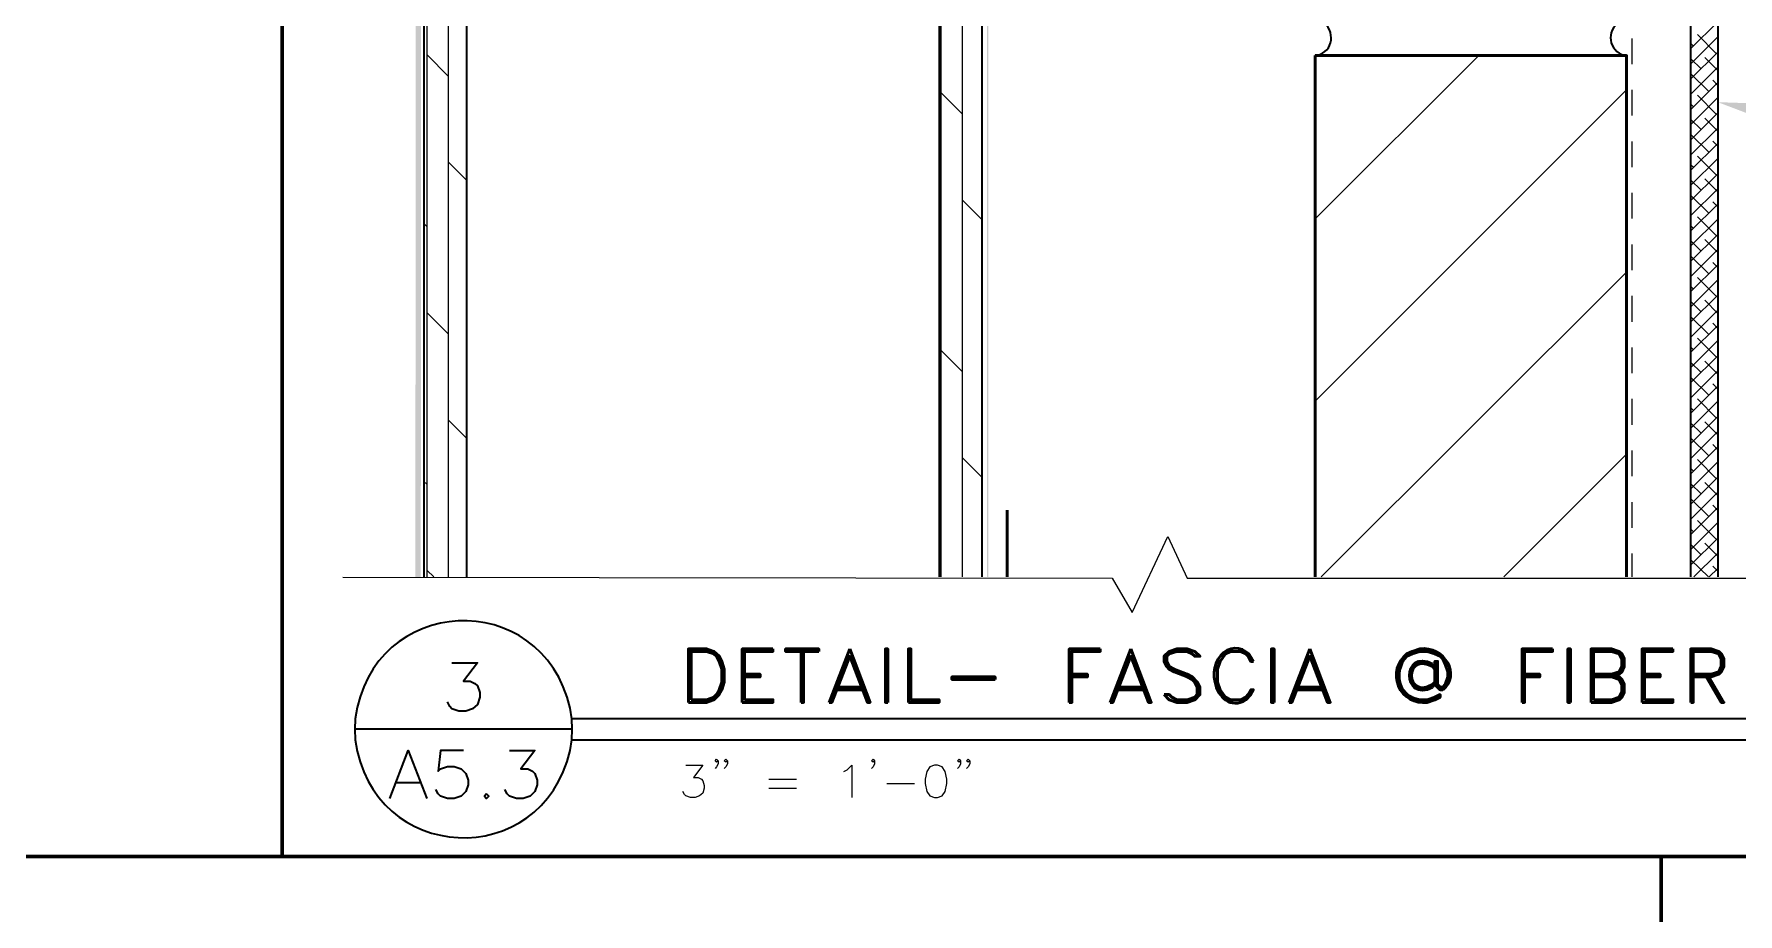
# Model space of a CAD drawing. Header units: inches. Extents: x 5 to 516, y -193 to 129.
# Drawn here: x 93.49 to 100.1, y -169.91 to -166.5 of the extents above; entities that cross this region are included whole.
import ezdxf

# ---------------------------------------------------------------- set-up
doc = ezdxf.new("R2010")
doc.units = ezdxf.units.IN
doc.header["$MEASUREMENT"] = 0
doc.linetypes.add('PDF_IMPORT', pattern=[1, 0.8, -0.2])
doc.layers.add('PDF8_Geometry', color=7, linetype='Continuous')
doc.layers.add('PDF8_Solid Fills', color=7, linetype='Continuous')

msp = doc.modelspace()

# ---------------------------------------------------------------- hatches: boundary and pattern name
at = {"layer": 'PDF8_Solid Fills', "transparency": 33554559}
msp.add_hatch(color=256, dxfattribs=at).paths.add_polyline_path([(94.9921823, -163.4768928), (94.9721823, -163.4568928), (94.9677386, -168.6068919), (94.9888489, -168.606893)])

# ---------------------------------------------------------------- linework, layer by layer
at = {"layer": 'PDF8_Geometry', "lineweight": 60}
for points in [[(94.4510717, -169.6924491), (94.4510717, -162.1857821)], [(113.9132959, -169.6924491), (71.5799591, -169.6924491), (113.9132959, -169.6924491)], [(99.8021836, -169.6924491), (99.8021836, -192.1857845), (99.8021836, -169.6924491)]]:
    msp.add_lwpolyline(points, dxfattribs=at)
at = {"layer": 'PDF8_Geometry', "lineweight": 35}
for points in [[(95.0010708, -163.5080026), (95.0010708, -168.6068919)], [(95.1677375, -168.6068936), (95.1677375, -163.5080043), (95.0010708, -163.5080043)], [(97.001071, -163.9157808), (97.001071, -168.6068924)], [(97.1677376, -168.6068936), (97.1677376, -163.9157819)], [(99.917739, -164.4580036), (100.0221834, -164.4580036), (100.0221834, -168.6068927)], [(99.917739, -168.6068936), (99.917739, -164.4580045)], [(98.4599616, -166.5824477), (98.4777394, -166.5780032)], [(99.6499612, -166.5780032), (99.667739, -166.5824477)], [(95.1099621, -168.9402269), (95.2088509, -168.9402269), (95.1544065, -169.011338), (95.1810732, -169.011338), (95.1988509, -169.0202269), (95.2088509, -169.0291158), (95.2177398, -169.0557825), (95.2177398, -169.0735603), (95.2088509, -169.101338), (95.1899621, -169.1191158), (95.1632954, -169.1280047), (95.1366287, -169.1280047), (95.1099621, -169.1191158), (95.1010732, -169.1102269), (95.0921843, -169.091338)], [(95.5688501, -169.2802255), (95.5744056, -169.2391144), (95.5766279, -169.1980033), (95.5744056, -169.1568922), (95.5688501, -169.115781)], [(94.7344056, -169.1568922), (94.7332944, -169.1980033), (94.7344056, -169.2391144)], [(95.5744057, -169.1557805), (104.1488506, -169.1557805)], [(95.5766279, -169.1980033), (94.7332944, -169.1980033)], [(95.5744057, -169.2391138), (104.1488506, -169.2391138)], [(94.8688506, -169.4668925), (94.9399617, -169.2802259), (95.0121839, -169.4668925)], [(95.1544047, -169.2802267), (95.0655158, -169.2802267), (95.0566269, -169.3602267), (95.0655158, -169.3513378), (95.0921825, -169.3424489), (95.1188491, -169.3424489), (95.1455158, -169.3513378), (95.1632936, -169.3691156), (95.1721825, -169.3957822), (95.1721825, -169.41356), (95.1632936, -169.4402267), (95.1455158, -169.4580045), (95.1188491, -169.4668934), (95.0921825, -169.4668934), (95.0655158, -169.4580045), (95.0566269, -169.4491156), (95.047738, -169.4313378)], [(95.3332942, -169.2802267), (95.431072, -169.2802267), (95.3777387, -169.3513378), (95.4044053, -169.3513378), (95.4221831, -169.3602267), (95.431072, -169.3691156), (95.4399609, -169.3957822), (95.4399609, -169.41356), (95.431072, -169.4402267), (95.4132942, -169.4580045), (95.3866276, -169.4668934), (95.3599609, -169.4668934), (95.3332942, -169.4580045), (95.3244053, -169.4491156), (95.3155164, -169.4313378)], [(94.8955161, -169.4046706), (94.9855162, -169.4046706)]]:
    msp.add_lwpolyline(points, dxfattribs=at)
at = {"layer": 'PDF8_Geometry', "lineweight": 15}
for points in [[(95.0132937, -168.6068936), (95.0132937, -163.5080043)], [(95.096627, -168.6068936), (95.096627, -163.5080043)], [(97.0077396, -168.6068936), (97.0077396, -163.9146709)], [(97.091073, -168.6068936), (97.091073, -163.9146709)], [(99.917739, -168.6068936), (99.917739, -165.0824487)], [(99.917739, -166.5557821), (100.0221834, -166.4513377)], [(99.9277386, -166.5457814), (99.9177386, -166.5357814)], [(99.917739, -166.6146697), (100.0221834, -166.5102253)], [(100.0166284, -166.5757813), (99.943295, -166.5013368)], [(95.096627, -166.6635589), (95.0132937, -166.5802256)], [(98.4599616, -167.2168924), (99.0944061, -166.5824479)], [(99.9577385, -166.6346712), (99.9177385, -166.5946712)], [(99.917739, -166.6735596), (100.0221834, -166.5691152)], [(100.0221837, -166.6402254), (99.9721837, -166.5902254)], [(99.917739, -166.7324472), (100.0221834, -166.6280028)], [(99.9866285, -166.7224488), (99.9177396, -166.6535599)], [(100.0221837, -166.6991153), (100.0021837, -166.6780042)], [(97.0899608, -166.8091142), (97.0066274, -166.7257809)], [(98.4599616, -167.9246697), (99.6677395, -166.7157807)], [(99.917739, -166.7913371), (100.0221834, -166.6868927)], [(99.917739, -166.8502248), (100.0221834, -166.7457803)], [(100.0166284, -166.8113363), (99.943295, -166.7368919)], [(99.9277386, -166.7813364), (99.9177386, -166.7713364)], [(99.917739, -166.9091147), (100.0221834, -166.8046702)], [(99.9577385, -166.8702262), (99.9177385, -166.8302262)], [(99.917739, -166.9680045), (100.0221834, -166.8646712)], [(100.0221837, -166.8757827), (99.9721837, -166.8257827)], [(99.917739, -167.0268922), (100.0221834, -166.9235588)], [(99.9866285, -166.9580038), (99.9177396, -166.8891149)], [(100.0221837, -166.9346703), (100.0021837, -166.9146703)], [(95.1677375, -167.0680027), (95.0966264, -166.9968916)], [(99.9277386, -167.0168914), (99.9177386, -167.0080026)], [(99.917739, -167.0857821), (100.0221834, -166.9824487)], [(100.0166284, -167.0468936), (99.943295, -166.9735603)], [(99.9577385, -167.1057812), (99.9177385, -167.0668924)], [(99.917739, -167.1446697), (100.0221834, -167.0413363)], [(100.0221837, -167.1113377), (99.9721837, -167.0613377)], [(97.1677376, -167.2202267), (97.0899599, -167.1424489)], [(99.917739, -167.2035596), (100.0221834, -167.1002262)], [(99.9866285, -167.194671), (99.9177396, -167.1257821)], [(99.917739, -167.2624472), (100.0221834, -167.1591139)], [(100.0221837, -167.1702253), (100.0021837, -167.1502253)], [(95.0132937, -167.2480045), (95.0010714, -167.2346711)], [(99.9277386, -167.2535587), (99.9177386, -167.2435587)], [(99.917739, -167.3213371), (100.0221834, -167.2180037)], [(100.0166284, -167.2824486), (99.943295, -167.2091153)], [(99.9577385, -167.3413363), (99.9177385, -167.3024474)], [(99.917739, -167.3813369), (100.0221834, -167.2768925)], [(99.917739, -167.4402268), (100.0221834, -167.3357823)], [(100.0221837, -167.3468927), (99.9721837, -167.2968927)], [(97.0066274, -167.3924476), (97.0010719, -167.386892)], [(99.917739, -167.4991144), (100.0221834, -167.39467)], [(99.9866285, -167.4302261), (99.9177396, -167.3613372)], [(100.0221837, -167.4057804), (100.0021837, -167.3857804)], [(98.483294, -168.6068936), (99.6677385, -167.4235601)], [(99.917739, -167.5580043), (100.0221834, -167.4535599)], [(100.0166284, -167.5180037), (99.943295, -167.4446703)], [(99.9577385, -167.5768913), (99.9177385, -167.5380024)], [(99.9277386, -167.4891137), (99.9177386, -167.4791137)], [(99.917739, -167.6168919), (100.0221834, -167.5124475)], [(100.0221837, -167.58356), (99.9721837, -167.5324488)], [(95.096627, -167.6646712), (95.0132937, -167.5813378)], [(99.917739, -167.6757818), (100.0221834, -167.5713374)], [(99.9866285, -167.6657811), (99.9177396, -167.5968922)], [(99.917739, -167.7346695), (100.0221834, -167.630225)], [(100.0221837, -167.6424476), (100.0021837, -167.6213365)], [(97.0899608, -167.8091143), (97.0066274, -167.7257809)], [(99.9277386, -167.724671), (99.9177386, -167.714671)], [(99.917739, -167.7935593), (100.0221834, -167.6891149)], [(100.0166284, -167.7535587), (99.943295, -167.6802254)], [(99.9577385, -167.8124486), (99.9177385, -167.7735597)], [(99.917739, -167.8524492), (100.0221834, -167.7480048)], [(100.0221837, -167.819115), (99.9721837, -167.769115)], [(99.917739, -167.9113369), (100.0221834, -167.8068924)], [(99.917739, -167.9702268), (100.0221834, -167.8657823)], [(99.9866285, -167.9013361), (99.9177396, -167.8324472)], [(100.0221837, -167.8780026), (100.0021837, -167.8568915)], [(99.917739, -168.0291144), (100.0221834, -167.9246699)], [(100.0166284, -167.9902259), (99.943295, -167.9157815)], [(95.1677375, -168.069115), (95.0966264, -167.9980039)], [(99.9277386, -167.960226), (99.9177386, -167.950226)], [(99.917739, -168.0880043), (100.0221834, -167.9835598)], [(99.9577385, -168.0491136), (99.9177385, -168.0091136)], [(99.917739, -168.1468919), (100.0221834, -168.0424474)], [(99.9866285, -168.1368934), (99.9177396, -168.0680045)], [(100.0221837, -168.05467), (99.9721837, -168.00467)], [(99.1910725, -168.6068936), (99.6677392, -168.1302269)], [(99.917739, -168.2057818), (100.0221834, -168.1013373)], [(100.0221837, -168.1135599), (100.0021837, -168.0924488)], [(97.1677376, -168.2202268), (97.0899599, -168.142449)], [(99.9277386, -168.1957811), (99.9177386, -168.1857811)], [(99.917739, -168.2646717), (100.0221834, -168.1602272)], [(100.0166284, -168.225781), (99.943295, -168.1513365)], [(95.0132937, -168.2480046), (95.0010714, -168.2357823)], [(99.9577385, -168.2846709), (99.9177385, -168.2446709)], [(99.917739, -168.3235593), (100.0221834, -168.2191148)], [(100.0221837, -168.2902251), (99.9721837, -168.2402251)], [(99.917739, -168.3824469), (100.0221834, -168.2780025)], [(99.9866285, -168.3724485), (99.9177396, -168.3035596)], [(100.0221837, -168.3491149), (100.0021837, -168.3280038)], [(97.0066274, -168.3924477), (97.0010719, -168.3868921)], [(99.917739, -168.4413368), (100.0221834, -168.3368924)], [(99.917739, -168.5002267), (100.0221834, -168.3957823)], [(100.0166284, -168.461336), (99.943295, -168.3880027)], [(94.6866267, -168.6080035), (97.6721825, -168.6113368), (97.7499602, -168.7446702), (97.8877381, -168.4491146), (97.9632937, -168.6113368), (100.4888495, -168.6113368)], [(99.9277386, -168.4313384), (99.9177386, -168.4213384)], [(99.917739, -168.5591143), (100.0221834, -168.455781)], [(99.9577385, -168.5202259), (99.9177385, -168.4802259)], [(99.9288508, -168.6068936), (100.0221841, -168.5146713)], [(100.0221837, -168.5257824), (99.9721837, -168.4757823)], [(95.0399615, -168.6068936), (95.0132948, -168.581338)], [(99.9855163, -168.6068936), (99.9177385, -168.5402269)], [(99.9877395, -168.6068936), (100.022184, -168.5735602)], [(100.0221837, -168.58467), (100.0021837, -168.56467)], [(96.1432941, -169.3202273), (96.1366274, -169.3257829), (96.1310719, -169.3202273), (96.1366274, -169.3146718), (96.1432941, -169.3202273), (96.1432941, -169.3324495), (96.1366274, -169.3435606), (96.1310719, -169.3502273)], [(96.1788505, -169.3202273), (96.1721838, -169.3257829), (96.1666283, -169.3202273), (96.1721838, -169.3146718), (96.1788505, -169.3202273), (96.1788505, -169.3324495), (96.1721838, -169.3435606), (96.1666283, -169.3502273)], [(96.749961, -169.3202273), (96.7444055, -169.3257829), (96.7377388, -169.3202273), (96.7444055, -169.3146718), (96.749961, -169.3202273), (96.749961, -169.3324495), (96.7444055, -169.3435606), (96.7377388, -169.3502273)], [(97.0832944, -169.3202273), (97.0777388, -169.3257829), (97.0710721, -169.3202273), (97.0777388, -169.3146718), (97.0832944, -169.3202273), (97.0832944, -169.3324495), (97.0777388, -169.3435606), (97.0710721, -169.3502273)], [(97.1188507, -169.3202273), (97.1132952, -169.3257829), (97.1066285, -169.3202273), (97.1132952, -169.3146718), (97.1188507, -169.3202273), (97.1188507, -169.3324495), (97.1132952, -169.3435606), (97.1066285, -169.3502273)], [(96.017738, -169.3380044), (96.0832936, -169.3380044), (96.047738, -169.3857821), (96.0655158, -169.3857821), (96.077738, -169.3913377), (96.0832936, -169.3980044), (96.0888491, -169.4157822), (96.0888491, -169.4268933), (96.0832936, -169.4457822), (96.0710713, -169.4568933), (96.0532936, -169.4635599), (96.0355158, -169.4635599), (96.017738, -169.4568933), (96.0121824, -169.4513377), (96.0055158, -169.4391155)], [(96.6310713, -169.3624478), (96.6432935, -169.3557812), (96.6610713, -169.3380034), (96.6610713, -169.4635589)], [(96.3388508, -169.3913378), (96.4466286, -169.3913378)], [(96.3388508, -169.4268919), (96.4466286, -169.4268919)], [(96.797738, -169.4091149), (96.9044047, -169.4091149)]]:
    msp.add_lwpolyline(points, dxfattribs=at)
at = {"layer": 'PDF8_Geometry', "linetype": 'PDF_IMPORT', "lineweight": 15, "ltscale": 0.042222}
msp.add_lwpolyline([(99.6888504, -163.9157808), (99.6888504, -168.6068918)], dxfattribs=at)
at = {"layer": 'PDF8_Geometry', "lineweight": 50}
for points in [[(98.4599616, -166.5824477), (99.6677395, -166.5824477), (99.6677395, -168.6068923)], [(98.4599616, -168.6068936), (98.4599616, -166.582449)], [(97.264406, -168.6068936), (97.264406, -168.3480046)], [(96.3555171, -168.8857813), (96.2366282, -168.8857813), (96.2366282, -169.0935591)], [(96.3555167, -168.885782), (96.3555167, -168.895782), (96.2455167, -168.895782), (96.2455167, -169.0835598)], [(96.4644046, -168.895782), (96.4644046, -169.0935598)], [(96.4744053, -168.895782), (96.4744053, -169.0935598), (96.4644053, -169.0935598)], [(96.6532949, -168.8857813), (96.5732949, -169.0935591)], [(96.6532949, -168.8857824), (96.7321838, -169.0935602), (96.7221838, -169.0935602), (96.6532949, -168.9146713), (96.5832949, -169.0935602), (96.5732949, -169.0935602)], [(97.625516, -168.885782), (97.625516, -168.895782), (97.515516, -168.895782), (97.515516, -169.0935598), (97.505516, -169.0935598)], [(97.6255175, -168.8857813), (97.5055175, -168.8857813), (97.5055175, -169.0935591)], [(97.7444069, -168.8857813), (97.6644069, -169.0935591)], [(97.7444069, -168.8857824), (97.8232958, -169.0935602), (97.8132958, -169.0935602), (97.7444069, -168.9146713), (97.6744069, -169.0935602), (97.6644069, -169.0935602)], [(98.1899612, -169.0835594), (98.2099612, -169.0635594), (98.2199612, -169.0446705), (98.2099612, -169.0446705), (98.1999612, -169.0635594), (98.1899612, -169.0735594), (98.1710723, -169.0835594), (98.1310723, -169.0835594), (98.1110723, -169.0735594), (98.0910723, -169.0446705), (98.0810723, -169.0146705), (98.0810723, -168.9646705), (98.0910723, -168.9346705), (98.1110723, -168.9057816), (98.1310723, -168.8957816), (98.1710723, -168.8957816), (98.1899612, -168.9057816), (98.1999612, -168.9146705), (98.2099612, -168.9346705), (98.2199612, -168.9346705)], [(98.4388503, -168.8857813), (98.3588503, -169.0935591)], [(98.4388503, -168.8857824), (98.5177392, -169.0935602), (98.5077392, -169.0935602), (98.4388503, -168.9146713), (98.3688503, -169.0935602), (98.3588503, -169.0935602)], [(98.8055164, -168.9246705), (98.8155164, -168.9146705), (98.8355164, -168.9057816), (98.8655164, -168.8957816), (98.8944053, -168.8957816), (98.9244053, -168.9057816), (98.9444053, -168.9146705), (98.9544053, -168.9246705), (98.9644053, -168.9446705), (98.9744053, -168.9746705), (98.9744053, -168.9946705), (98.9644053, -169.0246705), (98.9544053, -169.0346705), (98.9444053, -169.0346705), (98.9344053, -169.0246705), (98.9344053, -168.9346705), (98.9244053, -168.9346705), (98.9244053, -169.0246705), (98.9444053, -169.0446705), (98.9544053, -169.0446705)], [(99.3810726, -168.885782), (99.3810726, -168.895782), (99.2721837, -168.895782), (99.2721837, -169.0935598), (99.2621837, -169.0935598)], [(99.381073, -168.8857813), (99.2621841, -168.8857813), (99.2621841, -169.0935591)], [(99.60885, -168.9946702), (99.63885, -168.9846702), (99.64885, -168.9746702), (99.65885, -168.9546702), (99.65885, -168.9246702), (99.64885, -168.9057813), (99.63885, -168.8957813), (99.60885, -168.8857813), (99.5299611, -168.8857813), (99.5299611, -169.0935591)], [(99.5399619, -168.9846709), (99.6088508, -168.9846709), (99.6388508, -168.9746709), (99.6488508, -168.9546709), (99.6488508, -168.9246709), (99.6388508, -168.905782), (99.6088508, -168.895782), (99.5399619, -168.895782), (99.5399619, -169.0835598)], [(99.8477388, -168.8857813), (99.7277388, -168.8857813), (99.7277388, -169.0935591)], [(99.8477395, -168.885782), (99.8477395, -168.895782), (99.7377395, -168.895782), (99.7377395, -169.0835598)], [(99.9266279, -168.9946702), (99.9955168, -168.9946702), (100.0255168, -168.9846702), (100.0355168, -168.9746702), (100.0455168, -168.9546702), (100.0455168, -168.9246702), (100.0355168, -168.9057813), (100.0255168, -168.8957813), (99.9955168, -168.8857813), (99.9166279, -168.8857813), (99.9166279, -169.0935591)], [(99.9266287, -168.9846709), (99.9955175, -168.9846709), (100.0255175, -168.9746709), (100.0355175, -168.9546709), (100.0355175, -168.9246709), (100.0255175, -168.905782), (99.9955175, -168.895782), (99.9266287, -168.895782), (99.9266287, -169.0935598), (99.9166287, -169.0935598)], [(96.2455167, -168.9846696), (96.3055167, -168.9846696), (96.3055167, -168.9946696), (96.2455167, -168.9946696)], [(97.515516, -168.9846696), (97.575516, -168.9846696), (97.575516, -168.9946696), (97.515516, -168.9946696)], [(98.9144053, -168.9546704), (98.9244053, -168.9646704), (98.9144053, -168.9446704)], [(99.2721837, -168.9846696), (99.3310726, -168.9846696), (99.3310726, -168.9946696), (99.2721837, -168.9946696)], [(99.6088502, -168.9846696), (99.6388502, -168.9946696), (99.6488502, -169.0046696), (99.6588502, -169.0246696), (99.6588502, -169.0535585), (99.6488502, -169.0735585), (99.6388502, -169.0835585), (99.6088502, -169.0935585), (99.5299613, -169.0935585)], [(99.7377395, -168.9846696), (99.7977395, -168.9846696), (99.7977395, -168.9946696), (99.7377395, -168.9946696)], [(96.5932951, -169.0446694), (96.712184, -169.0446694)], [(96.6032935, -169.0346709), (96.7021824, -169.0346709)], [(97.6844048, -169.0446694), (97.8032937, -169.0446694)], [(97.6944055, -169.0346709), (97.7932944, -169.0346709)], [(98.3788504, -169.0446694), (98.4977393, -169.0446694)], [(98.38885, -169.0346709), (98.4877389, -169.0346709)], [(98.9144053, -169.0346704), (98.9244053, -169.0146704), (98.9144053, -169.0246704)], [(99.5399619, -168.9946703), (99.6088508, -168.9946703), (99.6388508, -169.0046703), (99.6488508, -169.0246703), (99.6488508, -169.0535592), (99.6388508, -169.0735592), (99.6088508, -169.0835592), (99.5399619, -169.0835592)], [(99.9766278, -168.9946703), (100.0355166, -169.0935592), (100.0455166, -169.0935592), (99.9866278, -168.9946703)], [(96.2455167, -169.0835601), (96.3555167, -169.0835601), (96.3555167, -169.0935601), (96.2366278, -169.0935601)], [(99.7377395, -169.0835601), (99.8477395, -169.0835601), (99.8477395, -169.0935601), (99.7277395, -169.0935601)]]:
    msp.add_lwpolyline(points, dxfattribs=at)
for points in [[(96.0277387, -169.0935591), (96.0977387, -169.0935591), (96.1266276, -169.0835591), (96.1466276, -169.0635591), (96.1566276, -169.0446702), (96.1666276, -169.0146702), (96.1666276, -168.9646702), (96.1566276, -168.9346702), (96.1466276, -168.9146702), (96.1266276, -168.8957813), (96.0977387, -168.8857813), (96.0277387, -168.8857813)], [(96.0377395, -169.0835598), (96.0977395, -169.0835598), (96.1266283, -169.0735598), (96.1366283, -169.0635598), (96.1466283, -169.0446709), (96.1566284, -169.0146709), (96.1566284, -168.9646709), (96.1466283, -168.9346709), (96.1366283, -168.9146709), (96.1266283, -168.905782), (96.0977395, -168.895782), (96.0377395, -168.895782)], [(96.5332937, -168.8957813), (96.4044048, -168.8957813), (96.4044048, -168.8857813), (96.5332937, -168.8857813)], [(96.8010727, -169.0935591), (96.8010727, -168.8857813), (96.7921838, -168.8857813), (96.7921838, -169.0935591)], [(96.8810713, -169.0935585), (96.8810713, -168.8857808), (96.8910713, -168.8857808), (96.8910713, -169.0835585), (96.9999602, -169.0835585), (96.9999602, -169.0935585)], [(97.8732951, -169.0635602), (97.8932951, -169.0835602), (97.922184, -169.0935602), (97.962184, -169.0935602), (97.992184, -169.0835602), (98.012184, -169.0635602), (98.012184, -169.0346713), (98.002184, -169.0146713), (97.982184, -168.9946713), (97.962184, -168.9846713), (97.912184, -168.9646713), (97.8932951, -168.9546713), (97.8832951, -168.9346713), (97.8832951, -168.9146713), (97.8932951, -168.9057824), (97.922184, -168.8957824), (97.962184, -168.8957824), (97.982184, -168.9057824), (97.992184, -168.9146713), (98.012184, -168.9146713), (97.992184, -168.8957824), (97.962184, -168.8857824), (97.922184, -168.8857824), (97.8932951, -168.8957824), (97.8732951, -168.9146713), (97.8732951, -168.9346713), (97.8832951, -168.9546713), (97.8932951, -168.9646713), (97.912184, -168.9746713), (97.962184, -168.9946713), (97.982184, -169.0046713), (97.992184, -169.0146713), (98.002184, -169.0346713), (98.002184, -169.0635602), (97.992184, -169.0735602), (97.962184, -169.0835602), (97.922184, -169.0835602), (97.9032951, -169.0735602), (97.8932951, -169.0635602)], [(98.2999618, -169.0935591), (98.2999618, -168.8857813), (98.2899618, -168.8857813), (98.2899618, -169.0935591)], [(99.4499614, -169.0935591), (99.4499614, -168.8857813), (99.4399614, -168.8857813), (99.4399614, -169.0935591)], [(97.2177402, -169.0046703), (97.0499624, -169.0046703), (97.0499624, -168.9946703), (97.2177402, -168.9946703)]]:
    msp.add_lwpolyline(points, close=True, dxfattribs=at)
msp.add_lwpolyline([(98.8655164, -168.8857816), (98.8355164, -168.8957816), (98.8155164, -168.9057816, 0.768812789), (98.8944053, -169.0935594), (98.9244053, -169.0835594), (98.9444053, -169.0735594), (98.9444053, -169.0635594), (98.9244053, -169.0735594), (98.8944053, -169.0835594)], format="xyb", dxfattribs=at)
at = {"layer": 'PDF8_Geometry', "lineweight": 15}
msp.add_lwpolyline([(96.982184, -169.3380044), (96.9644062, -169.3435599), (96.952184, -169.3624488), (96.9466284, -169.3913377), (96.9466284, -169.4091155), (96.952184, -169.4391155), (96.9644062, -169.4568933), (96.982184, -169.4635599), (96.9944062, -169.4635599), (97.012184, -169.4568933), (97.0232951, -169.4391155), (97.0299618, -169.4091155), (97.0299618, -169.3913377), (97.0232951, -169.3624488), (97.012184, -169.3435599), (96.9944062, -169.3380044)], close=True, dxfattribs=at)
at = {"layer": 'PDF8_Geometry', "lineweight": 35}
msp.add_lwpolyline([(95.2444067, -169.4491155), (95.2355178, -169.4580044), (95.2444067, -169.4668933), (95.2532956, -169.4580044)], close=True, dxfattribs=at)
at = {"layer": 'PDF8_Geometry', "lineweight": 50}
msp.add_ellipse((98.1483525, -168.983362), major_axis=(0.0063856, 0.1004412), ratio=0.799933179, start_param=5.268581532, end_param=8.221355186, dxfattribs=at)
at = {"layer": 'PDF8_Geometry', "lineweight": 35}
for points in [[(98.4777394, -166.5780032), (98.5366654, -166.5577255), (98.5358691, -166.4686884), (98.4777394, -166.4480032)], [(99.6499612, -166.4480032), (99.5915723, -166.473244), (99.590813, -166.553244), (99.6499612, -166.5780032)], [(95.5688501, -169.115781), (95.4579427, -168.6417625), (94.7989426, -168.6733551), (94.7344056, -169.1568922)], [(94.7344056, -169.2391144), (94.8000723, -169.7227441), (95.4568871, -169.7541329), (95.5688501, -169.2802255)]]:
    msp.add_open_spline(points, degree=3, dxfattribs=at)
at = {"layer": 'PDF8_Geometry', "lineweight": 50}
for points in [[(98.8944053, -169.0835594), (98.7974979, -169.092689), (98.7565164, -169.0028186), (98.8055164, -168.9246705)], [(98.9144053, -168.9446704), (98.7957942, -168.8834111), (98.7957942, -169.0959296), (98.9144053, -169.0346704)], [(98.9144053, -168.9546704), (98.806572, -168.893837), (98.8065534, -169.0855037), (98.9144053, -169.0246704)], [(98.9544053, -169.0446705), (99.0272757, -168.9894853), (98.9601461, -168.8721334), (98.8655164, -168.8857816)], [(98.0710723, -169.0146705), (98.0809242, -169.0716149), (98.1336279, -169.1218742), (98.1899612, -169.0835594)]]:
    msp.add_open_spline(points, degree=3, dxfattribs=at)
at = {"layer": 'PDF8_Solid Fills', "lineweight": 50, "transparency": 33554559}
for points in [[(97.1910712, -168.6068936), (97.1855156, -163.9157819), (97.1910712, -163.9157819)], [(97.185517, -168.6068936), (97.1910725, -168.6068936), (97.185517, -163.9157819)], [(100.1799607, -166.8235592), (100.0221829, -166.7635592), (100.1910719, -166.7691147)]]:
    msp.add_solid(points, dxfattribs=at)

doc.saveas('drawing.dxf')
